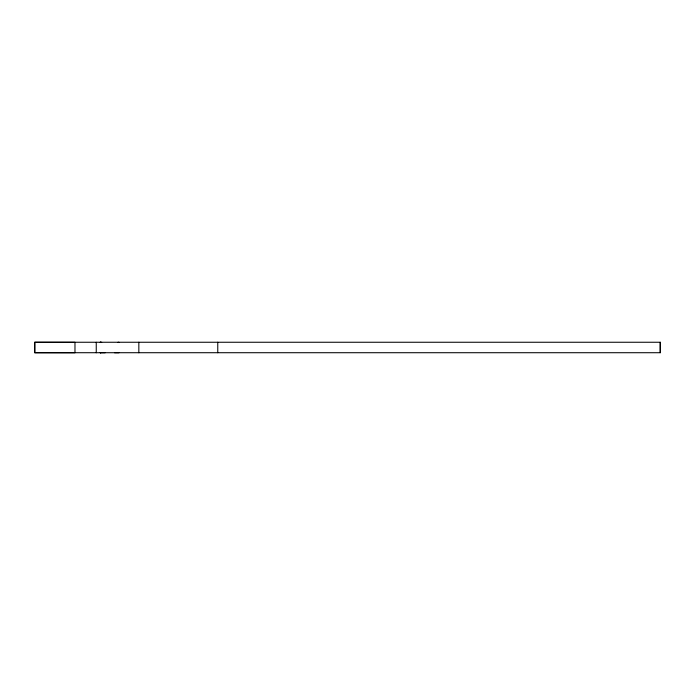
<?xml version="1.0" encoding="UTF-8"?>
<svg xmlns="http://www.w3.org/2000/svg" width="695" height="695" viewBox="0 0 695 695"><rect width="100%" height="100%" fill="white"/><g stroke="black" fill="none" stroke-linecap="round" stroke-linejoin="round"><path stroke-width="1.04" d="M96.249 352.747L96.249 342.288M138.835 352.739L138.835 342.253M660.25 352.713L660.25 342.253L34.75 342.253L34.75 352.721L74.973 352.747L74.973 342.288L34.75 342.261L34.75 352.713L660.25 352.713L660.25 342.253M118.975 342.288L118.028 342.288M100.619 342.288L101.705 342.288M118.975 352.747L114.553 352.747M100.619 352.747L105.162 352.747M217.761 342.253L217.761 352.713M100.766 342.288L100.297 342.288L100.766 342.288M100.766 352.747L100.297 352.747L100.766 352.747"/></g></svg>
